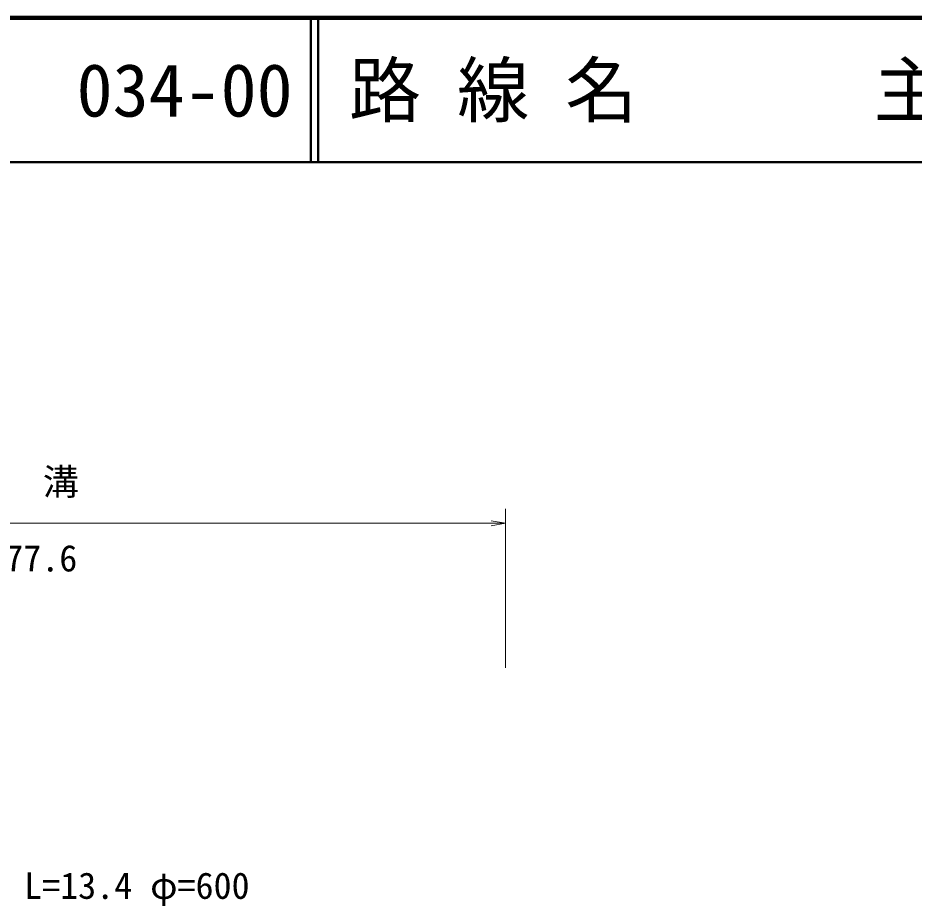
# Model space of a CAD drawing. Units: millimetres at full size, sheet at 1:1000; details may follow other scales. Extents: x 40000 to 680000, y 20000 to 380000.
# Drawn here: x 157456 to 219527, y 318491 to 380000 of the extents above; entities that cross this region are included whole.
import ezdxf
from ezdxf.enums import TextEntityAlignment as Align

# ---------------------------------------------------------------- set-up
doc = ezdxf.new("R2010")
doc.units = ezdxf.units.MM
doc.header["$LTSCALE"] = 1000
for name, color, linetype, lineweight in [('M-STR-HTXT', 7, 'Continuous', 13), ('M-TTL', 2, 'Continuous', 140), ('M-TTL-LINE', 7, 'Continuous', 50)]:
    doc.layers.add(name, color=color, linetype=linetype, lineweight=lineweight)
doc.layers.add('M-TTL-TXT', color=7, linetype='Continuous')
doc.styles.add('ＭＳ ゴシック', font='')
doc.styles.get('ＭＳ ゴシック').set_extended_font_data('MS Gothic')

# ---------------------------------------------------------------- blocks, each defined once
blk = doc.blocks.new('open_arrow')
at = {"color": 0, "linetype": 'Continuous', "lineweight": -2}
blk.add_lwpolyline([(7.5, 1.25), (0, 0), (7.5, -1.25)], dxfattribs=at)

msp = doc.modelspace()

# ---------------------------------------------------------------- linework, layer by layer
at = {"layer": 'M-STR-HTXT'}
for p, q in [((191233, 335000), (191233, 346000)), ((124589, 345000), (191233, 345000))]:
    msp.add_line(p, q, dxfattribs=at)
at = {"layer": 'M-TTL'}
msp.add_line((680000, 380000), (40000, 380000), dxfattribs=at)
at = {"layer": 'M-TTL-LINE'}
for p, q in [((177750, 380000), (177750, 370000)), ((178250, 380000), (178250, 370000)), ((40000, 370000), (680000, 370000))]:
    msp.add_line(p, q, dxfattribs=at)

# ---------------------------------------------------------------- block references
at = {"layer": 'M-STR-HTXT', "xscale": 133, "yscale": 133, "rotation": 180}
msp.add_blockref('open_arrow', (191233, 345000), dxfattribs=at)

# ---------------------------------------------------------------- texts
at = {"layer": 'M-STR-HTXT', "style": 'ＭＳ ゴシック'}
for s, p in [('側\u3000溝', (157930, 346407)), ('L=77.6', (157829, 341115))]:
    msp.add_text(s, height=1833, dxfattribs=at).set_placement(p, align=Align.BOTTOM_CENTER)
msp.add_text('ヒューム管\u3000L=13.4 φ=600', height=1833, dxfattribs=at).set_placement((158194, 319906), align=Align.MIDDLE_CENTER)
at = {"layer": 'M-TTL-TXT', "style": 'ＭＳ ゴシック'}
for s, p in [('034-00', (161521, 375000)), ('路 線 名', (180380, 375000)), ('主要地方道豊浦清末線', (216734, 375000))]:
    msp.add_text(s, height=3666, dxfattribs=at).set_placement(p, align=Align.MIDDLE_LEFT)

doc.saveas('drawing.dxf')
